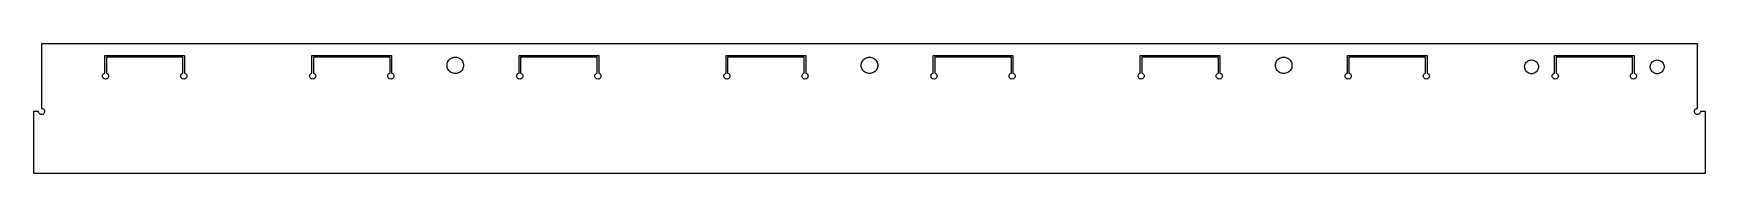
# Model space of a CAD drawing. Header units: metres. Extents: x 0 to 546, y 0 to 42.
import ezdxf

# ---------------------------------------------------------------- set-up
doc = ezdxf.new("R2010")
doc.units = ezdxf.units.M

msp = doc.modelspace()

# ---------------------------------------------------------------- linework, layer by layer
for p, q in [((542.97, 42.2314), (2.65, 42.2314)), ((2.65, 42.2314), (2.65, 21.1699)), ((23.2887, 32.6985), (23.2887, 38.4334)), ((23.2887, 38.4334), (49.2887, 38.4334)), ((49.2887, 38.4334), (49.2887, 32.6985)), ((90.8662, 32.6985), (90.8662, 38.4334)), ((90.8662, 38.4334), (116.866, 38.4334)), ((116.866, 38.4334), (116.866, 32.6985)), ((158.444, 32.6985), (158.444, 38.4334)), ((158.444, 38.4334), (184.444, 38.4334)), ((184.444, 38.4334), (184.444, 32.6985)), ((226.021, 32.6985), (226.021, 38.4334)), ((226.021, 38.4334), (252.021, 38.4334)), ((252.021, 38.4334), (252.021, 32.6985)), ((293.599, 32.6985), (293.599, 38.4334)), ((293.599, 38.4334), (319.599, 38.4334)), ((319.599, 38.4334), (319.599, 32.6985)), ((361.176, 32.6985), (361.176, 38.4334)), ((361.176, 38.4334), (387.176, 38.4334)), ((387.176, 38.4334), (387.176, 32.6985)), ((428.754, 32.6985), (428.754, 38.4334)), ((428.754, 38.4334), (454.754, 38.4334)), ((454.754, 38.4334), (454.754, 32.6985)), ((496.331, 32.6985), (496.331, 38.4334)), ((496.331, 38.4334), (522.331, 38.4334)), ((522.331, 38.4334), (522.331, 32.6985)), ((542.97, 21.1699), (542.97, 42.2314)), ((48.7887, 37.9334), (23.7887, 37.9334)), ((23.7887, 37.9334), (23.7887, 32.6985)), ((48.7887, 32.6985), (48.7887, 37.9334)), ((116.366, 37.9334), (91.3662, 37.9334)), ((91.3662, 37.9334), (91.3662, 32.6985)), ((116.366, 32.6985), (116.366, 37.9334)), ((134.955, 35.2314), (134.978, 35.5838)), ((134.978, 34.879), (134.955, 35.2314)), ((134.978, 35.5838), (135.047, 35.9302)), ((135.047, 34.5326), (134.978, 34.879)), ((135.047, 35.9302), (135.161, 36.2647)), ((135.161, 34.1982), (135.047, 34.5326)), ((135.161, 36.2647), (135.317, 36.5814)), ((135.317, 33.8814), (135.161, 34.1982)), ((135.317, 36.5814), (135.513, 36.8751)), ((135.513, 33.5878), (135.317, 33.8814)), ((135.513, 36.8751), (135.746, 37.1406)), ((135.746, 33.3222), (135.513, 33.5878)), ((135.746, 37.1406), (136.011, 37.3735)), ((136.011, 33.0894), (135.746, 33.3222)), ((136.011, 37.3735), (136.305, 37.5697)), ((136.305, 32.8932), (136.011, 33.0894)), ((136.305, 37.5697), (136.622, 37.7259)), ((136.622, 32.7369), (136.305, 32.8932)), ((136.622, 37.7259), (136.956, 37.8394)), ((136.956, 37.8394), (137.303, 37.9083)), ((137.303, 37.9083), (137.655, 37.9314)), ((137.655, 37.9314), (138.007, 37.9083)), ((138.007, 37.9083), (138.354, 37.8394)), ((138.354, 37.8394), (138.688, 37.7259)), ((138.688, 37.7259), (139.005, 37.5697)), ((139.005, 32.8932), (138.688, 32.7369)), ((139.005, 37.5697), (139.299, 37.3735)), ((139.299, 33.0894), (139.005, 32.8932)), ((139.299, 37.3735), (139.564, 37.1406)), ((139.564, 33.3222), (139.299, 33.0894)), ((139.564, 37.1406), (139.797, 36.8751)), ((139.797, 33.5878), (139.564, 33.3222)), ((139.797, 36.8751), (139.993, 36.5814)), ((139.993, 33.8814), (139.797, 33.5878)), ((139.993, 36.5814), (140.149, 36.2647)), ((140.149, 34.1982), (139.993, 33.8814)), ((140.149, 36.2647), (140.263, 35.9302)), ((140.263, 34.5326), (140.149, 34.1982)), ((140.263, 35.9302), (140.332, 35.5838)), ((140.332, 34.879), (140.263, 34.5326)), ((140.332, 35.5838), (140.355, 35.2314)), ((140.355, 35.2314), (140.332, 34.879)), ((183.944, 37.9334), (158.944, 37.9334)), ((158.944, 37.9334), (158.944, 32.6985)), ((183.944, 32.6985), (183.944, 37.9334)), ((251.521, 37.9334), (226.521, 37.9334)), ((226.521, 37.9334), (226.521, 32.6985)), ((251.521, 32.6985), (251.521, 37.9334)), ((270.11, 35.2314), (270.133, 35.5838)), ((270.133, 34.879), (270.11, 35.2314)), ((270.133, 35.5838), (270.202, 35.9302)), ((270.202, 34.5326), (270.133, 34.879)), ((270.202, 35.9302), (270.316, 36.2647)), ((270.316, 34.1982), (270.202, 34.5326)), ((270.316, 36.2647), (270.472, 36.5814)), ((270.472, 33.8814), (270.316, 34.1982)), ((270.472, 36.5814), (270.668, 36.8751)), ((270.668, 33.5878), (270.472, 33.8814)), ((270.668, 36.8751), (270.901, 37.1406)), ((270.901, 33.3222), (270.668, 33.5878)), ((270.901, 37.1406), (271.166, 37.3735)), ((271.166, 33.0894), (270.901, 33.3222)), ((271.166, 37.3735), (271.46, 37.5697)), ((271.46, 32.8932), (271.166, 33.0894)), ((271.46, 37.5697), (271.777, 37.7259)), ((271.777, 32.7369), (271.46, 32.8932)), ((271.777, 37.7259), (272.111, 37.8394)), ((272.111, 37.8394), (272.458, 37.9083)), ((272.458, 37.9083), (272.81, 37.9314)), ((272.81, 37.9314), (273.162, 37.9083)), ((273.162, 37.9083), (273.509, 37.8394)), ((273.509, 37.8394), (273.843, 37.7259)), ((273.843, 37.7259), (274.16, 37.5697)), ((274.16, 32.8932), (273.843, 32.7369)), ((274.16, 37.5697), (274.454, 37.3735)), ((274.454, 33.0894), (274.16, 32.8932)), ((274.454, 37.3735), (274.719, 37.1406)), ((274.719, 33.3222), (274.454, 33.0894)), ((274.719, 37.1406), (274.952, 36.8751)), ((274.952, 33.5878), (274.719, 33.3222)), ((274.952, 36.8751), (275.148, 36.5814)), ((275.148, 33.8814), (274.952, 33.5878)), ((275.148, 36.5814), (275.304, 36.2647)), ((275.304, 34.1982), (275.148, 33.8814)), ((275.304, 36.2647), (275.418, 35.9302)), ((275.418, 34.5326), (275.304, 34.1982)), ((275.418, 35.9302), (275.487, 35.5838)), ((275.487, 34.879), (275.418, 34.5326)), ((275.487, 35.5838), (275.51, 35.2314)), ((275.51, 35.2314), (275.487, 34.879)), ((319.099, 37.9334), (294.099, 37.9334)), ((294.099, 37.9334), (294.099, 32.6985)), ((319.099, 32.6985), (319.099, 37.9334)), ((386.676, 37.9334), (361.676, 37.9334)), ((361.676, 37.9334), (361.676, 32.6985)), ((386.676, 32.6985), (386.676, 37.9334)), ((405.265, 35.2314), (405.288, 35.5838)), ((405.288, 34.879), (405.265, 35.2314)), ((405.288, 35.5838), (405.357, 35.9302)), ((405.357, 34.5326), (405.288, 34.879)), ((405.357, 35.9302), (405.471, 36.2647)), ((405.471, 34.1982), (405.357, 34.5326)), ((405.471, 36.2647), (405.627, 36.5814)), ((405.627, 33.8814), (405.471, 34.1982)), ((405.627, 36.5814), (405.823, 36.8751)), ((405.823, 33.5878), (405.627, 33.8814)), ((405.823, 36.8751), (406.056, 37.1406)), ((406.056, 33.3222), (405.823, 33.5878)), ((406.056, 37.1406), (406.321, 37.3735)), ((406.321, 33.0894), (406.056, 33.3222)), ((406.321, 37.3735), (406.615, 37.5697)), ((406.615, 32.8932), (406.321, 33.0894)), ((406.615, 37.5697), (406.932, 37.7259)), ((406.932, 32.7369), (406.615, 32.8932)), ((406.932, 37.7259), (407.266, 37.8394)), ((407.266, 37.8394), (407.613, 37.9083)), ((407.613, 37.9083), (407.965, 37.9314)), ((407.965, 37.9314), (408.317, 37.9083)), ((408.317, 37.9083), (408.664, 37.8394)), ((408.664, 37.8394), (408.998, 37.7259)), ((408.998, 37.7259), (409.315, 37.5697)), ((409.315, 32.8932), (408.998, 32.7369)), ((409.315, 37.5697), (409.609, 37.3735)), ((409.609, 33.0894), (409.315, 32.8932)), ((409.609, 37.3735), (409.874, 37.1406)), ((409.874, 33.3222), (409.609, 33.0894)), ((409.874, 37.1406), (410.107, 36.8751)), ((410.107, 33.5878), (409.874, 33.3222)), ((410.107, 36.8751), (410.303, 36.5814)), ((410.303, 33.8814), (410.107, 33.5878)), ((410.303, 36.5814), (410.459, 36.2647)), ((410.459, 34.1982), (410.303, 33.8814)), ((410.459, 36.2647), (410.573, 35.9302)), ((410.573, 34.5326), (410.459, 34.1982)), ((410.573, 35.9302), (410.642, 35.5838)), ((410.642, 34.879), (410.573, 34.5326)), ((410.642, 35.5838), (410.665, 35.2314)), ((410.665, 35.2314), (410.642, 34.879)), ((454.254, 37.9334), (429.254, 37.9334)), ((429.254, 37.9334), (429.254, 32.6985)), ((454.254, 32.6985), (454.254, 37.9334)), ((486.581, 34.7314), (486.6, 35.0251)), ((486.6, 34.4377), (486.581, 34.7314)), ((486.6, 35.0251), (486.658, 35.3138)), ((486.658, 34.1491), (486.6, 34.4377)), ((486.658, 35.3138), (486.753, 35.5925)), ((486.753, 33.8704), (486.658, 34.1491)), ((486.753, 35.5925), (486.883, 35.8564)), ((486.883, 33.6064), (486.753, 33.8704)), ((486.883, 35.8564), (487.046, 36.1011)), ((487.046, 33.3617), (486.883, 33.6064)), ((487.046, 36.1011), (487.24, 36.3224)), ((487.24, 33.1404), (487.046, 33.3617)), ((487.24, 36.3224), (487.462, 36.5165)), ((487.462, 32.9464), (487.24, 33.1404)), ((487.462, 36.5165), (487.706, 36.68)), ((487.706, 32.7829), (487.462, 32.9464)), ((487.706, 36.68), (487.97, 36.8102)), ((487.97, 32.6527), (487.706, 32.7829)), ((487.97, 36.8102), (488.249, 36.9048)), ((488.249, 36.9048), (488.538, 36.9622)), ((488.538, 36.9622), (488.831, 36.9814)), ((488.831, 36.9814), (489.125, 36.9622)), ((489.125, 36.9622), (489.414, 36.9048)), ((489.414, 36.9048), (489.692, 36.8102)), ((489.692, 36.8102), (489.956, 36.68)), ((489.956, 32.7829), (489.692, 32.6527)), ((489.956, 36.68), (490.201, 36.5165)), ((490.201, 32.9464), (489.956, 32.7829)), ((490.201, 36.5165), (490.422, 36.3224)), ((490.422, 33.1404), (490.201, 32.9464)), ((490.422, 36.3224), (490.616, 36.1011)), ((490.616, 33.3617), (490.422, 33.1404)), ((490.616, 36.1011), (490.78, 35.8564)), ((490.78, 33.6064), (490.616, 33.3617)), ((490.78, 35.8564), (490.91, 35.5925)), ((490.91, 33.8704), (490.78, 33.6064)), ((490.91, 35.5925), (491.005, 35.3138)), ((491.005, 34.1491), (490.91, 33.8704)), ((491.005, 35.3138), (491.062, 35.0251)), ((491.062, 34.4377), (491.005, 34.1491)), ((491.062, 35.0251), (491.081, 34.7314)), ((491.081, 34.7314), (491.062, 34.4377)), ((521.831, 37.9334), (496.831, 37.9334)), ((496.831, 37.9334), (496.831, 32.6985)), ((521.831, 32.6985), (521.831, 37.9334)), ((527.581, 34.7314), (527.6, 35.0251)), ((527.6, 34.4377), (527.581, 34.7314)), ((527.6, 35.0251), (527.658, 35.3138)), ((527.658, 34.1491), (527.6, 34.4377)), ((527.658, 35.3138), (527.753, 35.5925)), ((527.753, 33.8704), (527.658, 34.1491)), ((527.753, 35.5925), (527.883, 35.8564)), ((527.883, 33.6064), (527.753, 33.8704)), ((527.883, 35.8564), (528.046, 36.1011)), ((528.046, 33.3617), (527.883, 33.6064)), ((528.046, 36.1011), (528.24, 36.3224)), ((528.24, 33.1404), (528.046, 33.3617)), ((528.24, 36.3224), (528.462, 36.5165)), ((528.462, 32.9464), (528.24, 33.1404)), ((528.462, 36.5165), (528.706, 36.68)), ((528.706, 32.7829), (528.462, 32.9464)), ((528.706, 36.68), (528.97, 36.8102)), ((528.97, 32.6527), (528.706, 32.7829)), ((528.97, 36.8102), (529.249, 36.9048)), ((529.249, 36.9048), (529.538, 36.9622)), ((529.538, 36.9622), (529.831, 36.9814)), ((529.831, 36.9814), (530.125, 36.9622)), ((530.125, 36.9622), (530.414, 36.9048)), ((530.414, 36.9048), (530.692, 36.8102)), ((530.692, 36.8102), (530.956, 36.68)), ((530.956, 32.7829), (530.692, 32.6527)), ((530.956, 36.68), (531.201, 36.5165)), ((531.201, 32.9464), (530.956, 32.7829)), ((531.201, 36.5165), (531.422, 36.3224)), ((531.422, 33.1404), (531.201, 32.9464)), ((531.422, 36.3224), (531.616, 36.1011)), ((531.616, 33.3617), (531.422, 33.1404)), ((531.616, 36.1011), (531.78, 35.8564)), ((531.78, 33.6064), (531.616, 33.3617)), ((531.78, 35.8564), (531.91, 35.5925)), ((531.91, 33.8704), (531.78, 33.6064)), ((531.91, 35.5925), (532.005, 35.3138)), ((532.005, 34.1491), (531.91, 33.8704)), ((532.005, 35.3138), (532.062, 35.0251)), ((532.062, 34.4377), (532.005, 34.1491)), ((532.062, 35.0251), (532.081, 34.7314)), ((532.081, 34.7314), (532.062, 34.4377)), ((22.5387, 31.7314), (22.5728, 31.9902)), ((22.5728, 31.4726), (22.5387, 31.7314)), ((22.5728, 31.9902), (22.6727, 32.2314)), ((22.6727, 31.2314), (22.5728, 31.4726)), ((22.6727, 32.2314), (22.8316, 32.4385)), ((22.8316, 31.0243), (22.6727, 31.2314)), ((22.8316, 32.4385), (23.0387, 32.5974)), ((23.0387, 30.8654), (22.8316, 31.0243)), ((23.0387, 32.5974), (23.2799, 32.6973)), ((23.2799, 30.7655), (23.0387, 30.8654)), ((23.2799, 32.6973), (23.2887, 32.6985)), ((23.5387, 30.7314), (23.2799, 30.7655)), ((23.7976, 30.7655), (23.5387, 30.7314)), ((23.7887, 32.6985), (23.7976, 32.6973)), ((23.7976, 32.6973), (24.0387, 32.5974)), ((24.0387, 30.8654), (23.7976, 30.7655)), ((24.0387, 32.5974), (24.2458, 32.4385)), ((24.2458, 31.0243), (24.0387, 30.8654)), ((24.2458, 32.4385), (24.4048, 32.2314)), ((24.4048, 31.2314), (24.2458, 31.0243)), ((24.4048, 32.2314), (24.5047, 31.9902)), ((24.5047, 31.4726), (24.4048, 31.2314)), ((24.5047, 31.9902), (24.5387, 31.7314)), ((24.5387, 31.7314), (24.5047, 31.4726)), ((48.0387, 31.7314), (48.0728, 31.9902)), ((48.0728, 31.4726), (48.0387, 31.7314)), ((48.0728, 31.9902), (48.1727, 32.2314)), ((48.1727, 31.2314), (48.0728, 31.4726)), ((48.1727, 32.2314), (48.3316, 32.4385)), ((48.3316, 31.0243), (48.1727, 31.2314)), ((48.3316, 32.4385), (48.5387, 32.5974)), ((48.5387, 30.8654), (48.3316, 31.0243)), ((48.5387, 32.5974), (48.7799, 32.6973)), ((48.7799, 30.7655), (48.5387, 30.8654)), ((48.7799, 32.6973), (48.7887, 32.6985)), ((49.0387, 30.7314), (48.7799, 30.7655)), ((49.2976, 30.7655), (49.0387, 30.7314)), ((49.2887, 32.6985), (49.2976, 32.6973)), ((49.2976, 32.6973), (49.5387, 32.5974)), ((49.5387, 30.8654), (49.2976, 30.7655)), ((49.5387, 32.5974), (49.7458, 32.4385)), ((49.7458, 31.0243), (49.5387, 30.8654)), ((49.7458, 32.4385), (49.9048, 32.2314)), ((49.9048, 31.2314), (49.7458, 31.0243)), ((49.9048, 32.2314), (50.0047, 31.9902)), ((50.0047, 31.4726), (49.9048, 31.2314)), ((50.0047, 31.9902), (50.0387, 31.7314)), ((50.0387, 31.7314), (50.0047, 31.4726)), ((90.1162, 31.7314), (90.1503, 31.9902)), ((90.1503, 31.4726), (90.1162, 31.7314)), ((90.1503, 31.9902), (90.2502, 32.2314)), ((90.2502, 31.2314), (90.1503, 31.4726)), ((90.2502, 32.2314), (90.4091, 32.4385)), ((90.4091, 31.0243), (90.2502, 31.2314)), ((90.4091, 32.4385), (90.6162, 32.5974)), ((90.6162, 30.8654), (90.4091, 31.0243)), ((90.6162, 32.5974), (90.8574, 32.6973)), ((90.8574, 30.7655), (90.6162, 30.8654)), ((90.8574, 32.6973), (90.8662, 32.6985)), ((91.1162, 30.7314), (90.8574, 30.7655)), ((91.3751, 30.7655), (91.1162, 30.7314)), ((91.3662, 32.6985), (91.3751, 32.6973)), ((91.3751, 32.6973), (91.6162, 32.5974)), ((91.6162, 30.8654), (91.3751, 30.7655)), ((91.6162, 32.5974), (91.8233, 32.4385)), ((91.8233, 31.0243), (91.6162, 30.8654)), ((91.8233, 32.4385), (91.9823, 32.2314)), ((91.9823, 31.2314), (91.8233, 31.0243)), ((91.9823, 32.2314), (92.0822, 31.9902)), ((92.0822, 31.4726), (91.9823, 31.2314)), ((92.0822, 31.9902), (92.1162, 31.7314)), ((92.1162, 31.7314), (92.0822, 31.4726)), ((115.616, 31.7314), (115.65, 31.9902)), ((115.65, 31.4726), (115.616, 31.7314)), ((115.65, 31.9902), (115.75, 32.2314)), ((115.75, 31.2314), (115.65, 31.4726)), ((115.75, 32.2314), (115.909, 32.4385)), ((115.909, 31.0243), (115.75, 31.2314)), ((115.909, 32.4385), (116.116, 32.5974)), ((116.116, 30.8654), (115.909, 31.0243)), ((116.116, 32.5974), (116.357, 32.6973)), ((116.357, 30.7655), (116.116, 30.8654)), ((116.357, 32.6973), (116.366, 32.6985)), ((116.616, 30.7314), (116.357, 30.7655)), ((116.875, 30.7655), (116.616, 30.7314)), ((116.866, 32.6985), (116.875, 32.6973)), ((116.875, 32.6973), (117.116, 32.5974)), ((117.116, 30.8654), (116.875, 30.7655)), ((117.116, 32.5974), (117.323, 32.4385)), ((117.323, 31.0243), (117.116, 30.8654)), ((117.323, 32.4385), (117.482, 32.2314)), ((117.482, 31.2314), (117.323, 31.0243)), ((117.482, 32.2314), (117.582, 31.9902)), ((117.582, 31.4726), (117.482, 31.2314)), ((117.582, 31.9902), (117.616, 31.7314)), ((117.616, 31.7314), (117.582, 31.4726)), ((136.956, 32.6234), (136.622, 32.7369)), ((137.303, 32.5545), (136.956, 32.6234)), ((137.655, 32.5314), (137.303, 32.5545)), ((138.007, 32.5545), (137.655, 32.5314)), ((138.354, 32.6234), (138.007, 32.5545)), ((138.688, 32.7369), (138.354, 32.6234)), ((157.694, 31.7314), (157.728, 31.9902)), ((157.728, 31.4726), (157.694, 31.7314)), ((157.728, 31.9902), (157.828, 32.2314)), ((157.828, 31.2314), (157.728, 31.4726)), ((157.828, 32.2314), (157.987, 32.4385)), ((157.987, 31.0243), (157.828, 31.2314)), ((157.987, 32.4385), (158.194, 32.5974)), ((158.194, 30.8654), (157.987, 31.0243)), ((158.194, 32.5974), (158.435, 32.6973)), ((158.435, 30.7655), (158.194, 30.8654)), ((158.435, 32.6973), (158.444, 32.6985)), ((158.694, 30.7314), (158.435, 30.7655)), ((158.953, 30.7655), (158.694, 30.7314)), ((158.944, 32.6985), (158.953, 32.6973)), ((158.953, 32.6973), (159.194, 32.5974)), ((159.194, 30.8654), (158.953, 30.7655)), ((159.194, 32.5974), (159.401, 32.4385)), ((159.401, 31.0243), (159.194, 30.8654)), ((159.401, 32.4385), (159.56, 32.2314)), ((159.56, 31.2314), (159.401, 31.0243)), ((159.56, 32.2314), (159.66, 31.9902)), ((159.66, 31.4726), (159.56, 31.2314)), ((159.66, 31.9902), (159.694, 31.7314)), ((159.694, 31.7314), (159.66, 31.4726)), ((183.194, 31.7314), (183.228, 31.9902)), ((183.228, 31.4726), (183.194, 31.7314)), ((183.228, 31.9902), (183.328, 32.2314)), ((183.328, 31.2314), (183.228, 31.4726)), ((183.328, 32.2314), (183.487, 32.4385)), ((183.487, 31.0243), (183.328, 31.2314)), ((183.487, 32.4385), (183.694, 32.5974)), ((183.694, 30.8654), (183.487, 31.0243)), ((183.694, 32.5974), (183.935, 32.6973)), ((183.935, 30.7655), (183.694, 30.8654)), ((183.935, 32.6973), (183.944, 32.6985)), ((184.194, 30.7314), (183.935, 30.7655)), ((184.453, 30.7655), (184.194, 30.7314)), ((184.444, 32.6985), (184.453, 32.6973)), ((184.453, 32.6973), (184.694, 32.5974)), ((184.694, 30.8654), (184.453, 30.7655)), ((184.694, 32.5974), (184.901, 32.4385)), ((184.901, 31.0243), (184.694, 30.8654)), ((184.901, 32.4385), (185.06, 32.2314)), ((185.06, 31.2314), (184.901, 31.0243)), ((185.06, 32.2314), (185.16, 31.9902)), ((185.16, 31.4726), (185.06, 31.2314)), ((185.16, 31.9902), (185.194, 31.7314)), ((185.194, 31.7314), (185.16, 31.4726)), ((225.271, 31.7314), (225.305, 31.9902)), ((225.305, 31.4726), (225.271, 31.7314)), ((225.305, 31.9902), (225.405, 32.2314)), ((225.405, 31.2314), (225.305, 31.4726)), ((225.405, 32.2314), (225.564, 32.4385)), ((225.564, 31.0243), (225.405, 31.2314)), ((225.564, 32.4385), (225.771, 32.5974)), ((225.771, 30.8654), (225.564, 31.0243)), ((225.771, 32.5974), (226.012, 32.6973)), ((226.012, 30.7655), (225.771, 30.8654)), ((226.012, 32.6973), (226.021, 32.6985)), ((226.271, 30.7314), (226.012, 30.7655)), ((226.53, 30.7655), (226.271, 30.7314)), ((226.521, 32.6985), (226.53, 32.6973)), ((226.53, 32.6973), (226.771, 32.5974)), ((226.771, 30.8654), (226.53, 30.7655)), ((226.771, 32.5974), (226.978, 32.4385)), ((226.978, 31.0243), (226.771, 30.8654)), ((226.978, 32.4385), (227.137, 32.2314)), ((227.137, 31.2314), (226.978, 31.0243)), ((227.137, 32.2314), (227.237, 31.9902)), ((227.237, 31.4726), (227.137, 31.2314)), ((227.237, 31.9902), (227.271, 31.7314)), ((227.271, 31.7314), (227.237, 31.4726)), ((250.771, 31.7314), (250.805, 31.9902)), ((250.805, 31.4726), (250.771, 31.7314)), ((250.805, 31.9902), (250.905, 32.2314)), ((250.905, 31.2314), (250.805, 31.4726)), ((250.905, 32.2314), (251.064, 32.4385)), ((251.064, 31.0243), (250.905, 31.2314)), ((251.064, 32.4385), (251.271, 32.5974)), ((251.271, 30.8654), (251.064, 31.0243)), ((251.271, 32.5974), (251.512, 32.6973)), ((251.512, 30.7655), (251.271, 30.8654)), ((251.512, 32.6973), (251.521, 32.6985)), ((251.771, 30.7314), (251.512, 30.7655)), ((252.03, 30.7655), (251.771, 30.7314)), ((252.021, 32.6985), (252.03, 32.6973)), ((252.03, 32.6973), (252.271, 32.5974)), ((252.271, 30.8654), (252.03, 30.7655)), ((252.271, 32.5974), (252.478, 32.4385)), ((252.478, 31.0243), (252.271, 30.8654)), ((252.478, 32.4385), (252.637, 32.2314)), ((252.637, 31.2314), (252.478, 31.0243)), ((252.637, 32.2314), (252.737, 31.9902)), ((252.737, 31.4726), (252.637, 31.2314)), ((252.737, 31.9902), (252.771, 31.7314)), ((252.771, 31.7314), (252.737, 31.4726)), ((272.111, 32.6234), (271.777, 32.7369)), ((272.458, 32.5545), (272.111, 32.6234)), ((272.81, 32.5314), (272.458, 32.5545)), ((273.162, 32.5545), (272.81, 32.5314)), ((273.509, 32.6234), (273.162, 32.5545)), ((273.843, 32.7369), (273.509, 32.6234)), ((292.849, 31.7314), (292.883, 31.9902)), ((292.883, 31.4726), (292.849, 31.7314)), ((292.883, 31.9902), (292.983, 32.2314)), ((292.983, 31.2314), (292.883, 31.4726)), ((292.983, 32.2314), (293.142, 32.4385)), ((293.142, 31.0243), (292.983, 31.2314)), ((293.142, 32.4385), (293.349, 32.5974)), ((293.349, 30.8654), (293.142, 31.0243)), ((293.349, 32.5974), (293.59, 32.6973)), ((293.59, 30.7655), (293.349, 30.8654)), ((293.59, 32.6973), (293.599, 32.6985)), ((293.849, 30.7314), (293.59, 30.7655)), ((294.108, 30.7655), (293.849, 30.7314)), ((294.099, 32.6985), (294.108, 32.6973)), ((294.108, 32.6973), (294.349, 32.5974)), ((294.349, 30.8654), (294.108, 30.7655)), ((294.349, 32.5974), (294.556, 32.4385)), ((294.556, 31.0243), (294.349, 30.8654)), ((294.556, 32.4385), (294.715, 32.2314)), ((294.715, 31.2314), (294.556, 31.0243)), ((294.715, 32.2314), (294.815, 31.9902)), ((294.815, 31.4726), (294.715, 31.2314)), ((294.815, 31.9902), (294.849, 31.7314)), ((294.849, 31.7314), (294.815, 31.4726)), ((318.349, 31.7314), (318.383, 31.9902)), ((318.383, 31.4726), (318.349, 31.7314)), ((318.383, 31.9902), (318.483, 32.2314)), ((318.483, 31.2314), (318.383, 31.4726)), ((318.483, 32.2314), (318.642, 32.4385)), ((318.642, 31.0243), (318.483, 31.2314)), ((318.642, 32.4385), (318.849, 32.5974)), ((318.849, 30.8654), (318.642, 31.0243)), ((318.849, 32.5974), (319.09, 32.6973)), ((319.09, 30.7655), (318.849, 30.8654)), ((319.09, 32.6973), (319.099, 32.6985)), ((319.349, 30.7314), (319.09, 30.7655)), ((319.608, 30.7655), (319.349, 30.7314)), ((319.599, 32.6985), (319.608, 32.6973)), ((319.608, 32.6973), (319.849, 32.5974)), ((319.849, 30.8654), (319.608, 30.7655)), ((319.849, 32.5974), (320.056, 32.4385)), ((320.056, 31.0243), (319.849, 30.8654)), ((320.056, 32.4385), (320.215, 32.2314)), ((320.215, 31.2314), (320.056, 31.0243)), ((320.215, 32.2314), (320.315, 31.9902)), ((320.315, 31.4726), (320.215, 31.2314)), ((320.315, 31.9902), (320.349, 31.7314)), ((320.349, 31.7314), (320.315, 31.4726)), ((360.426, 31.7314), (360.46, 31.9902)), ((360.46, 31.4726), (360.426, 31.7314)), ((360.46, 31.9902), (360.56, 32.2314)), ((360.56, 31.2314), (360.46, 31.4726)), ((360.56, 32.2314), (360.719, 32.4385)), ((360.719, 31.0243), (360.56, 31.2314)), ((360.719, 32.4385), (360.926, 32.5974)), ((360.926, 30.8654), (360.719, 31.0243)), ((360.926, 32.5974), (361.167, 32.6973)), ((361.167, 30.7655), (360.926, 30.8654)), ((361.167, 32.6973), (361.176, 32.6985)), ((361.426, 30.7314), (361.167, 30.7655)), ((361.685, 30.7655), (361.426, 30.7314)), ((361.676, 32.6985), (361.685, 32.6973)), ((361.685, 32.6973), (361.926, 32.5974)), ((361.926, 30.8654), (361.685, 30.7655)), ((361.926, 32.5974), (362.133, 32.4385)), ((362.133, 31.0243), (361.926, 30.8654)), ((362.133, 32.4385), (362.292, 32.2314)), ((362.292, 31.2314), (362.133, 31.0243)), ((362.292, 32.2314), (362.392, 31.9902)), ((362.392, 31.4726), (362.292, 31.2314)), ((362.392, 31.9902), (362.426, 31.7314)), ((362.426, 31.7314), (362.392, 31.4726)), ((385.926, 31.7314), (385.96, 31.9902)), ((385.96, 31.4726), (385.926, 31.7314)), ((385.96, 31.9902), (386.06, 32.2314)), ((386.06, 31.2314), (385.96, 31.4726)), ((386.06, 32.2314), (386.219, 32.4385)), ((386.219, 31.0243), (386.06, 31.2314)), ((386.219, 32.4385), (386.426, 32.5974)), ((386.426, 30.8654), (386.219, 31.0243)), ((386.426, 32.5974), (386.667, 32.6973)), ((386.667, 30.7655), (386.426, 30.8654)), ((386.667, 32.6973), (386.676, 32.6985)), ((386.926, 30.7314), (386.667, 30.7655)), ((387.185, 30.7655), (386.926, 30.7314)), ((387.176, 32.6985), (387.185, 32.6973)), ((387.185, 32.6973), (387.426, 32.5974)), ((387.426, 30.8654), (387.185, 30.7655)), ((387.426, 32.5974), (387.633, 32.4385)), ((387.633, 31.0243), (387.426, 30.8654)), ((387.633, 32.4385), (387.792, 32.2314)), ((387.792, 31.2314), (387.633, 31.0243)), ((387.792, 32.2314), (387.892, 31.9902)), ((387.892, 31.4726), (387.792, 31.2314)), ((387.892, 31.9902), (387.926, 31.7314)), ((387.926, 31.7314), (387.892, 31.4726)), ((407.266, 32.6234), (406.932, 32.7369)), ((407.613, 32.5545), (407.266, 32.6234)), ((407.965, 32.5314), (407.613, 32.5545)), ((408.317, 32.5545), (407.965, 32.5314)), ((408.664, 32.6234), (408.317, 32.5545)), ((408.998, 32.7369), (408.664, 32.6234)), ((428.004, 31.7314), (428.038, 31.9902)), ((428.038, 31.4726), (428.004, 31.7314)), ((428.038, 31.9902), (428.138, 32.2314)), ((428.138, 31.2314), (428.038, 31.4726)), ((428.138, 32.2314), (428.297, 32.4385)), ((428.297, 31.0243), (428.138, 31.2314)), ((428.297, 32.4385), (428.504, 32.5974)), ((428.504, 30.8654), (428.297, 31.0243)), ((428.504, 32.5974), (428.745, 32.6973)), ((428.745, 30.7655), (428.504, 30.8654)), ((428.745, 32.6973), (428.754, 32.6985)), ((429.004, 30.7314), (428.745, 30.7655)), ((429.263, 30.7655), (429.004, 30.7314)), ((429.254, 32.6985), (429.263, 32.6973)), ((429.263, 32.6973), (429.504, 32.5974)), ((429.504, 30.8654), (429.263, 30.7655)), ((429.504, 32.5974), (429.711, 32.4385)), ((429.711, 31.0243), (429.504, 30.8654)), ((429.711, 32.4385), (429.87, 32.2314)), ((429.87, 31.2314), (429.711, 31.0243)), ((429.87, 32.2314), (429.97, 31.9902)), ((429.97, 31.4726), (429.87, 31.2314)), ((429.97, 31.9902), (430.004, 31.7314)), ((430.004, 31.7314), (429.97, 31.4726)), ((453.504, 31.7314), (453.538, 31.9902)), ((453.538, 31.4726), (453.504, 31.7314)), ((453.538, 31.9902), (453.638, 32.2314)), ((453.638, 31.2314), (453.538, 31.4726)), ((453.638, 32.2314), (453.797, 32.4385)), ((453.797, 31.0243), (453.638, 31.2314)), ((453.797, 32.4385), (454.004, 32.5974)), ((454.004, 30.8654), (453.797, 31.0243)), ((454.004, 32.5974), (454.245, 32.6973)), ((454.245, 30.7655), (454.004, 30.8654)), ((454.245, 32.6973), (454.254, 32.6985)), ((454.504, 30.7314), (454.245, 30.7655)), ((454.763, 30.7655), (454.504, 30.7314)), ((454.754, 32.6985), (454.763, 32.6973)), ((454.763, 32.6973), (455.004, 32.5974)), ((455.004, 30.8654), (454.763, 30.7655)), ((455.004, 32.5974), (455.211, 32.4385)), ((455.211, 31.0243), (455.004, 30.8654)), ((455.211, 32.4385), (455.37, 32.2314)), ((455.37, 31.2314), (455.211, 31.0243)), ((455.37, 32.2314), (455.47, 31.9902)), ((455.47, 31.4726), (455.37, 31.2314)), ((455.47, 31.9902), (455.504, 31.7314)), ((455.504, 31.7314), (455.47, 31.4726)), ((488.249, 32.5581), (487.97, 32.6527)), ((488.538, 32.5007), (488.249, 32.5581)), ((488.831, 32.4814), (488.538, 32.5007)), ((489.125, 32.5007), (488.831, 32.4814)), ((489.414, 32.5581), (489.125, 32.5007)), ((489.692, 32.6527), (489.414, 32.5581)), ((495.581, 31.7314), (495.615, 31.9902)), ((495.615, 31.4726), (495.581, 31.7314)), ((495.615, 31.9902), (495.715, 32.2314)), ((495.715, 31.2314), (495.615, 31.4726)), ((495.715, 32.2314), (495.874, 32.4385)), ((495.874, 31.0243), (495.715, 31.2314)), ((495.874, 32.4385), (496.081, 32.5974)), ((496.081, 30.8654), (495.874, 31.0243)), ((496.081, 32.5974), (496.322, 32.6973)), ((496.322, 30.7655), (496.081, 30.8654)), ((496.322, 32.6973), (496.331, 32.6985)), ((496.581, 30.7314), (496.322, 30.7655)), ((496.84, 30.7655), (496.581, 30.7314)), ((496.831, 32.6985), (496.84, 32.6973)), ((496.84, 32.6973), (497.081, 32.5974)), ((497.081, 30.8654), (496.84, 30.7655)), ((497.081, 32.5974), (497.288, 32.4385)), ((497.288, 31.0243), (497.081, 30.8654)), ((497.288, 32.4385), (497.447, 32.2314)), ((497.447, 31.2314), (497.288, 31.0243)), ((497.447, 32.2314), (497.547, 31.9902)), ((497.547, 31.4726), (497.447, 31.2314)), ((497.547, 31.9902), (497.581, 31.7314)), ((497.581, 31.7314), (497.547, 31.4726)), ((521.081, 31.7314), (521.115, 31.9902)), ((521.115, 31.4726), (521.081, 31.7314)), ((521.115, 31.9902), (521.215, 32.2314)), ((521.215, 31.2314), (521.115, 31.4726)), ((521.215, 32.2314), (521.374, 32.4385)), ((521.374, 31.0243), (521.215, 31.2314)), ((521.374, 32.4385), (521.581, 32.5974)), ((521.581, 30.8654), (521.374, 31.0243)), ((521.581, 32.5974), (521.822, 32.6973)), ((521.822, 30.7655), (521.581, 30.8654)), ((521.822, 32.6973), (521.831, 32.6985)), ((522.081, 30.7314), (521.822, 30.7655)), ((522.34, 30.7655), (522.081, 30.7314)), ((522.331, 32.6985), (522.34, 32.6973)), ((522.34, 32.6973), (522.581, 32.5974)), ((522.581, 30.8654), (522.34, 30.7655)), ((522.581, 32.5974), (522.788, 32.4385)), ((522.788, 31.0243), (522.581, 30.8654)), ((522.788, 32.4385), (522.947, 32.2314)), ((522.947, 31.2314), (522.788, 31.0243)), ((522.947, 32.2314), (523.047, 31.9902)), ((523.047, 31.4726), (522.947, 31.2314)), ((523.047, 31.9902), (523.081, 31.7314)), ((523.081, 31.7314), (523.047, 31.4726)), ((529.249, 32.5581), (528.97, 32.6527)), ((529.538, 32.5007), (529.249, 32.5581)), ((529.831, 32.4814), (529.538, 32.5007)), ((530.125, 32.5007), (529.831, 32.4814)), ((530.414, 32.5581), (530.125, 32.5007)), ((530.692, 32.6527), (530.414, 32.5581)), ((1.65, 20.1699), (0, 20.1699)), ((0, 20.1699), (0, 0)), ((1.6841, 19.9111), (1.65, 20.1699)), ((1.784, 19.6699), (1.6841, 19.9111)), ((1.9429, 19.4628), (1.784, 19.6699)), ((2.15, 19.3039), (1.9429, 19.4628)), ((2.3912, 19.204), (2.15, 19.3039)), ((2.65, 19.1699), (2.3912, 19.204)), ((2.65, 21.1699), (2.9088, 21.1358)), ((2.9088, 19.204), (2.65, 19.1699)), ((2.9088, 21.1358), (3.15, 21.0359)), ((3.15, 19.3039), (2.9088, 19.204)), ((3.15, 21.0359), (3.3571, 20.877)), ((3.3571, 19.4628), (3.15, 19.3039)), ((3.3571, 20.877), (3.516, 20.6699)), ((3.516, 19.6699), (3.3571, 19.4628)), ((3.516, 20.6699), (3.6159, 20.4287)), ((3.6159, 19.9111), (3.516, 19.6699)), ((3.6159, 20.4287), (3.65, 20.1699)), ((3.65, 20.1699), (3.6159, 19.9111)), ((541.97, 20.1699), (542.004, 20.4287)), ((542.004, 19.9111), (541.97, 20.1699)), ((542.004, 20.4287), (542.104, 20.6699)), ((542.104, 19.6699), (542.004, 19.9111)), ((542.104, 20.6699), (542.263, 20.877)), ((542.263, 19.4628), (542.104, 19.6699)), ((542.263, 20.877), (542.47, 21.0359)), ((542.47, 19.3039), (542.263, 19.4628)), ((542.47, 21.0359), (542.711, 21.1358)), ((542.711, 19.204), (542.47, 19.3039)), ((542.711, 21.1358), (542.97, 21.1699)), ((542.97, 19.1699), (542.711, 19.204)), ((543.229, 19.204), (542.97, 19.1699)), ((543.47, 19.3039), (543.229, 19.204)), ((543.677, 19.4628), (543.47, 19.3039)), ((543.836, 19.6699), (543.677, 19.4628)), ((543.936, 19.9111), (543.836, 19.6699)), ((543.97, 20.1699), (543.936, 19.9111)), ((545.62, 20.1699), (543.97, 20.1699)), ((545.62, 0), (545.62, 20.1699)), ((0, 0), (545.62, 0))]:
    msp.add_line(p, q)

doc.saveas('drawing.dxf')
